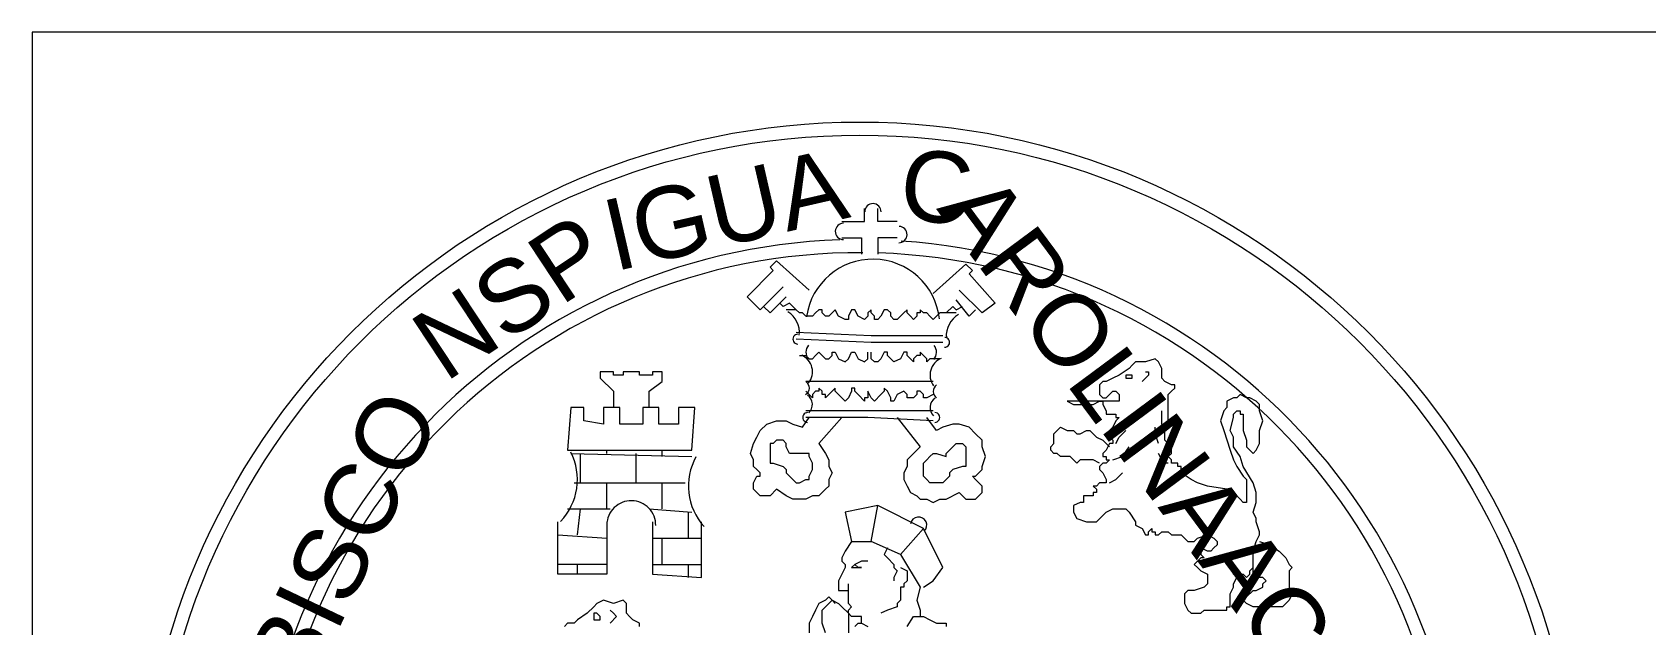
# Model space of a CAD drawing. Header units: millimetres. Extents: x -10 to 320, y -26 to 94.
# Drawn here: x 114.343 to 116.436, y -19.172 to -18.403 of the extents above; entities that cross this region are included whole.
import ezdxf

# ---------------------------------------------------------------- set-up
doc = ezdxf.new("R2010")
doc.units = ezdxf.units.MM
doc.header["$LTSCALE"] = 0.05
for name, color, linetype in [('PDF_0', 7, 'Continuous'), ('PDF_0.2', 7, 'Continuous'), ('PDF_COTAS', 7, 'Continuous'), ('PDF_Text', 7, 'Continuous')]:
    doc.layers.add(name, color=color, linetype=linetype)
doc.styles.add('PDF TimesNewRomanPSMT', font='arial.ttf')

msp = doc.modelspace()

# ---------------------------------------------------------------- linework, layer by layer
at = {"layer": 'PDF_0', "lineweight": 18}
msp.add_lwpolyline([(126.3408, -19.4024), (126.3408, -18.4034), (114.3433, -18.4034), (114.3433, -26.0565), (126.3408, -26.0565)], close=True, dxfattribs=at)
at = {"layer": 'PDF_0.2', "lineweight": 9}
for points in [[(115.3932, -18.6489), (115.4228, -18.6489), (115.4228, -18.632)], [(115.4652, -18.6489), (115.4398, -18.6489), (115.4398, -18.632)], [(115.3932, -18.6701), (115.4186, -18.6701), (115.4186, -18.6912)], [(115.4652, -18.6701), (115.4398, -18.6701), (115.4398, -18.6912)], [(115.3509, -18.7378), (115.3085, -18.6997)], [(115.5117, -18.742), (115.5541, -18.7039)], [(115.3043, -18.7124), (115.2704, -18.7463), (115.2874, -18.7632), (115.317, -18.7336)], [(115.5583, -18.7166), (115.5922, -18.7547), (115.5752, -18.7674), (115.5456, -18.7378)], [(115.2916, -18.759), (115.3001, -18.7674), (115.3212, -18.7463)], [(115.3339, -18.7632), (115.3255, -18.7547), (115.317, -18.759), (115.3128, -18.7547)], [(115.5414, -18.7674), (115.5329, -18.7674), (115.5287, -18.7674), (115.5202, -18.7674), (115.516, -18.7717), (115.5117, -18.7759), (115.5075, -18.7717), (115.5033, -18.7674), (115.499, -18.7674), (115.4948, -18.7632), (115.4948, -18.7674), (115.4906, -18.7674), (115.4906, -18.7717), (115.4863, -18.7759), (115.4821, -18.7717), (115.4779, -18.7674), (115.4779, -18.7632), (115.4736, -18.7674), (115.4694, -18.7717), (115.4652, -18.7759), (115.4609, -18.7759), (115.4567, -18.7717), (115.4567, -18.7674), (115.4525, -18.7632), (115.4482, -18.7632), (115.444, -18.7717), (115.4398, -18.7759), (115.4355, -18.7759), (115.4355, -18.7717), (115.4313, -18.7674), (115.4313, -18.7632), (115.4271, -18.7674), (115.4271, -18.7717), (115.4228, -18.7759), (115.4144, -18.7717), (115.4101, -18.7632), (115.4059, -18.7632), (115.4017, -18.7717), (115.4017, -18.7759), (115.3974, -18.7759), (115.389, -18.7717), (115.3847, -18.7632), (115.3805, -18.7674), (115.3763, -18.7717), (115.372, -18.7717), (115.3678, -18.7674), (115.3678, -18.7632), (115.3636, -18.7632), (115.3593, -18.7674), (115.3551, -18.7717), (115.3509, -18.7717), (115.3466, -18.7717), (115.3424, -18.7674), (115.3382, -18.7674), (115.3339, -18.7632), (115.3255, -18.7632), (115.3212, -18.7632)], [(115.5287, -18.7674), (115.5371, -18.759), (115.5414, -18.7632), (115.5498, -18.759)], [(115.5668, -18.7632), (115.5583, -18.7717), (115.5414, -18.7505)], [(115.5244, -18.7971), (115.4313, -18.7971), (115.3339, -18.7928)], [(115.5244, -18.8055), (115.4313, -18.8055), (115.3339, -18.8013)], [(115.3382, -18.8225), (115.3424, -18.8225), (115.3466, -18.8225), (115.3509, -18.8267), (115.3551, -18.8267), (115.3593, -18.8225), (115.3636, -18.8182), (115.3678, -18.8225), (115.372, -18.8267), (115.3763, -18.8267), (115.3805, -18.8225), (115.3805, -18.8182), (115.3847, -18.8182), (115.389, -18.8267), (115.3974, -18.8309), (115.4017, -18.8267), (115.4059, -18.8182), (115.4101, -18.8182), (115.4144, -18.8267), (115.4228, -18.8309), (115.4271, -18.8267), (115.4271, -18.8182)], [(115.5202, -18.8267), (115.516, -18.8267), (115.5117, -18.8267), (115.5075, -18.8267), (115.5033, -18.8309), (115.5033, -18.8267), (115.499, -18.8225), (115.4948, -18.8182), (115.4948, -18.8225), (115.4906, -18.8225), (115.4863, -18.8267), (115.4863, -18.8309), (115.4821, -18.8267), (115.4779, -18.8225), (115.4779, -18.8182), (115.4736, -18.8182), (115.4694, -18.8267), (115.4609, -18.8309), (115.4567, -18.8267), (115.4525, -18.8225), (115.4525, -18.8182), (115.4482, -18.8182), (115.444, -18.8267), (115.4398, -18.8309), (115.4355, -18.8309), (115.4313, -18.8267), (115.4313, -18.8182)], [(115.1434, -18.8902), (115.1434, -18.869), (115.1604, -18.8563), (115.1604, -18.8436), (115.1477, -18.8436), (115.1477, -18.8479), (115.1307, -18.8479), (115.1307, -18.8436), (115.1223, -18.8436), (115.1096, -18.8436), (115.1096, -18.8479), (115.0969, -18.8479), (115.0969, -18.8436), (115.0799, -18.8436), (115.0799, -18.8521), (115.0969, -18.869), (115.0969, -18.8902)], [(115.7869, -18.8436), (115.7911, -18.8436), (115.7911, -18.8479), (115.7827, -18.8563)], [(115.5117, -18.8733), (115.5033, -18.8775), (115.499, -18.8775), (115.499, -18.8733), (115.4948, -18.869), (115.4906, -18.869), (115.4906, -18.8733), (115.4863, -18.8775), (115.4821, -18.8775), (115.4779, -18.8775), (115.4779, -18.8733), (115.4736, -18.869), (115.4652, -18.8733), (115.4609, -18.8817), (115.4567, -18.8817), (115.4567, -18.8775), (115.4525, -18.869), (115.4482, -18.8648), (115.4482, -18.869), (115.444, -18.8733), (115.4355, -18.8817), (115.4313, -18.8775), (115.4271, -18.869), (115.4271, -18.8775), (115.4228, -18.8775), (115.4228, -18.8817), (115.4144, -18.8733), (115.4101, -18.869), (115.4101, -18.8648), (115.4059, -18.8648), (115.4059, -18.869), (115.4017, -18.8775), (115.3974, -18.8817), (115.389, -18.8733), (115.3847, -18.869), (115.3847, -18.8648), (115.3805, -18.869), (115.3763, -18.8733), (115.372, -18.8775), (115.372, -18.8733), (115.3678, -18.8733), (115.3678, -18.869), (115.3636, -18.8648), (115.3636, -18.869), (115.3593, -18.869), (115.3551, -18.8733), (115.3551, -18.8775), (115.3509, -18.8733), (115.3466, -18.869)], [(115.5117, -18.8944), (115.4271, -18.8944), (115.3466, -18.8944)], [(115.8081, -18.9114), (115.8081, -18.9029), (115.8081, -18.8944)], [(115.3932, -18.9029), (115.3636, -18.9368), (115.372, -18.9495), (115.3763, -18.9579), (115.3763, -18.9664), (115.3805, -18.9749), (115.3763, -18.9833), (115.3763, -18.9918), (115.372, -18.996), (115.3636, -19.0045), (115.3551, -19.0045), (115.3466, -19.0087), (115.3382, -19.0087), (115.3297, -19.0087), (115.3212, -19.0045), (115.3085, -18.996), (115.3001, -19.0045), (115.2916, -19.0045), (115.2874, -19.0045), (115.2831, -19.0003), (115.2789, -18.996), (115.2789, -18.9918), (115.2789, -18.9876), (115.2831, -18.9791), (115.2874, -18.9791), (115.2874, -18.9749), (115.2831, -18.9706), (115.2789, -18.9664), (115.2789, -18.9579), (115.2747, -18.9495), (115.2789, -18.9368), (115.2831, -18.9283), (115.2874, -18.9198), (115.2958, -18.9114), (115.3085, -18.9071), (115.3212, -18.9071), (115.3297, -18.9114), (115.3424, -18.9156), (115.3509, -18.9029)], [(115.5117, -18.9071), (115.4271, -18.9029), (115.3466, -18.9029)], [(115.4652, -18.9029), (115.4948, -18.941), (115.4821, -18.9537), (115.4779, -18.9579), (115.4779, -18.9664), (115.4736, -18.9749), (115.4736, -18.9833), (115.4779, -18.9918), (115.4821, -19.0003), (115.4906, -19.0045), (115.4948, -19.0087), (115.5033, -19.0087), (115.5117, -19.013), (115.5202, -19.0087), (115.5287, -19.0087), (115.5456, -19.0003), (115.5541, -19.0087), (115.5583, -19.0087), (115.5668, -19.0087), (115.571, -19.0045), (115.5752, -19.0003), (115.5752, -18.996), (115.5752, -18.9918), (115.571, -18.9876), (115.5668, -18.9833), (115.5625, -18.9791), (115.5668, -18.9791), (115.571, -18.9749), (115.5752, -18.9706), (115.5752, -18.9664), (115.5795, -18.9537), (115.5752, -18.941), (115.5752, -18.9325), (115.5668, -18.9241), (115.5583, -18.9156), (115.5456, -18.9114), (115.5371, -18.9114), (115.5244, -18.9156), (115.516, -18.9198), (115.5033, -18.9029)], [(115.7276, -18.9622), (115.7192, -18.9579), (115.7149, -18.9579), (115.7065, -18.9579), (115.7022, -18.9579), (115.698, -18.9622), (115.6895, -18.9537), (115.6768, -18.9537), (115.6726, -18.9495), (115.6684, -18.9495), (115.6641, -18.9452), (115.6641, -18.941), (115.6684, -18.9368), (115.6684, -18.9283), (115.6684, -18.9241), (115.6726, -18.9198), (115.6768, -18.9156), (115.6853, -18.9198), (115.6938, -18.9198), (115.698, -18.9241), (115.7022, -18.9241), (115.7107, -18.9198), (115.7149, -18.9198), (115.7234, -18.9283), (115.7319, -18.9325), (115.7361, -18.9368), (115.7403, -18.941)], [(115.8038, -18.9368), (115.7996, -18.9241), (115.7996, -18.9156)], [(115.7488, -18.9368), (115.753, -18.9283), (115.7615, -18.9198)], [(115.0418, -18.9495), (115.1985, -18.9537)], [(115.0545, -18.9876), (115.0545, -18.9495)], [(115.0884, -18.9495), (115.0884, -18.9452)], [(115.1265, -18.9876), (115.1265, -18.9495)], [(115.1604, -18.9537), (115.1604, -18.9452)], [(115.1985, -18.9537), (115.1985, -18.9537)], [(115.7446, -18.9579), (115.7573, -18.9537), (115.7657, -18.941)], [(115.8165, -18.9622), (115.8123, -18.9622), (115.8081, -18.9579), (115.8038, -18.9495)], [(115.7403, -18.9876), (115.7488, -18.9833), (115.7573, -18.9749)], [(115.0461, -18.9876), (115.19, -18.9876)], [(115.0884, -19.0214), (115.0884, -18.9876)], [(115.1604, -19.0214), (115.1604, -18.9876)], [(115.499, -19.0468), (115.4398, -19.0172), (115.3974, -19.0257), (115.4059, -19.0638), (115.4313, -19.0638)], [(115.4694, -19.0807), (115.4313, -19.0638), (115.4398, -19.0172)], [(115.0884, -19.0384), (115.0884, -19.1061), (115.0249, -19.1061), (115.0249, -19.0384)], [(115.0376, -19.0214), (115.0926, -19.0214)], [(115.0503, -19.0553), (115.0545, -19.0214)], [(115.1434, -19.0214), (115.1985, -19.0257)], [(115.1477, -19.0384), (115.1477, -19.1061), (115.2112, -19.1103), (115.2112, -19.0384)], [(115.1942, -19.0595), (115.1942, -19.0257)], [(115.0249, -19.0553), (115.0884, -19.0595), (115.0884, -19.0934), (115.0249, -19.0934)], [(115.1477, -19.0595), (115.2112, -19.0595)], [(115.1604, -19.0934), (115.1604, -19.0595)], [(115.499, -19.123), (115.5117, -19.1146), (115.5244, -19.0976), (115.499, -19.0468), (115.4694, -19.0807), (115.4948, -19.123), (115.4906, -19.14), (115.4948, -19.1527), (115.4948, -19.1611)], [(115.4059, -19.0638), (115.3974, -19.0765), (115.3932, -19.0849), (115.3932, -19.0892), (115.3974, -19.0934), (115.3974, -19.0976), (115.3932, -19.1061), (115.389, -19.1146), (115.389, -19.1188), (115.389, -19.123), (115.389, -19.1273), (115.3932, -19.1273), (115.3974, -19.1273), (115.4017, -19.1273), (115.4017, -19.123), (115.4017, -19.1188)], [(115.4525, -19.0722), (115.4482, -19.0807), (115.4525, -19.0849), (115.4609, -19.0934), (115.4609, -19.0976), (115.4652, -19.1019), (115.4609, -19.1103), (115.4609, -19.1146)], [(115.9351, -19.0638), (115.9478, -19.068), (115.9605, -19.0765), (115.9647, -19.0807), (115.9689, -19.0849), (115.9732, -19.0934), (115.9774, -19.0976), (115.9732, -19.1019), (115.9732, -19.1061), (115.9732, -19.1103), (115.9732, -19.1188), (115.9732, -19.123), (115.9774, -19.1315), (115.9732, -19.14), (115.9689, -19.1442), (115.9647, -19.1484), (115.9351, -19.1484), (115.9266, -19.1484), (115.9181, -19.1442), (115.9139, -19.14), (115.9181, -19.1357), (115.9266, -19.1273), (115.9308, -19.1273), (115.9393, -19.123), (115.9393, -19.1188), (115.9435, -19.1146), (115.9393, -19.1103), (115.9351, -19.1103), (115.9308, -19.1103), (115.9266, -19.1061), (115.9266, -19.1019), (115.9266, -19.0976)], [(115.0503, -19.1061), (115.0503, -19.0934)], [(115.1477, -19.0934), (115.2112, -19.0934)], [(115.1942, -19.1103), (115.1942, -19.0934)], [(115.4271, -19.0892), (115.4186, -19.0892), (115.4101, -19.0934), (115.4059, -19.0976), (115.4101, -19.0976), (115.4144, -19.0976), (115.4186, -19.0976), (115.4144, -19.0976), (115.4101, -19.0934)], [(115.4694, -19.0976), (115.4779, -19.1019), (115.4779, -19.1146), (115.4736, -19.1188), (115.4736, -19.123), (115.4694, -19.123), (115.4694, -19.1315), (115.4694, -19.1357), (115.4694, -19.14), (115.4652, -19.1442), (115.4652, -19.1484), (115.4525, -19.1527), (115.444, -19.1569)], [(115.1307, -19.1738), (115.1307, -19.1696), (115.1223, -19.1654), (115.118, -19.1611), (115.1138, -19.1569), (115.1138, -19.1484), (115.1138, -19.1442), (115.1096, -19.14), (115.0969, -19.1442), (115.0842, -19.14), (115.0757, -19.1442), (115.0715, -19.1484), (115.063, -19.1569), (115.0503, -19.1654), (115.0461, -19.1696), (115.0418, -19.1696), (115.0376, -19.1696), (115.0334, -19.1738)], [(115.3847, -19.1442), (115.3805, -19.14), (115.3763, -19.1357), (115.372, -19.14), (115.3636, -19.1442), (115.3593, -19.1527), (115.3551, -19.1611), (115.3509, -19.1696), (115.3509, -19.1823)], [(115.372, -19.1823), (115.3678, -19.1696), (115.3678, -19.1569), (115.3678, -19.1527), (115.372, -19.1484), (115.3763, -19.1442), (115.3805, -19.14), (115.389, -19.1442), (115.3932, -19.1484), (115.4017, -19.1569), (115.4017, -19.1696), (115.4017, -19.1823)], [(115.4186, -19.1696), (115.4186, -19.1611), (115.4144, -19.1611), (115.4101, -19.1611), (115.4059, -19.1611), (115.4017, -19.1569), (115.4017, -19.1527), (115.4059, -19.1484), (115.4017, -19.1442), (115.4017, -19.14), (115.4017, -19.1357), (115.4017, -19.1315), (115.4017, -19.1273)], [(115.0926, -19.1527), (115.0969, -19.1569), (115.1011, -19.1611), (115.0926, -19.1696)], [(115.4779, -19.1738), (115.4863, -19.1611), (115.4948, -19.1611), (115.499, -19.1611), (115.5075, -19.1654), (115.516, -19.1696), (115.5202, -19.1696), (115.5244, -19.1696), (115.5287, -19.1696), (115.5287, -19.1738)], [(115.4101, -19.1738), (115.4144, -19.1696), (115.4186, -19.1696), (115.4271, -19.1738)]]:
    msp.add_lwpolyline(points, dxfattribs=at)
at = {"layer": 'PDF_0.2', "lineweight": 18}
for points in [[(115.3085, -18.6997), (115.3001, -18.7082), (115.3043, -18.7124)], [(115.5541, -18.7039), (115.5625, -18.7124), (115.5583, -18.7166)]]:
    msp.add_lwpolyline(points, dxfattribs=at)
at = {"layer": 'PDF_0.2', "lineweight": 9}
for points in [[(115.5198, -18.7751, 0.378409), (115.4349, -18.6976, 0.378409), (115.3475, -18.7723)], [(115.5117, -18.8563), (115.4271, -18.8563), (115.3466, -18.8563, -0.495868), (115.3463, -18.8736)], [(115.1519, -19.0431, 0.414214), (115.1207, -19.0109, 0.414214), (115.0884, -19.0421)]]:
    msp.add_lwpolyline(points, format="xyb", dxfattribs=at)
for points in [[(115.8589, -19.1569), (115.8631, -19.1527), (115.8716, -19.1527), (115.8843, -19.1527), (115.8927, -19.1527), (115.8927, -19.1484), (115.897, -19.1484), (115.897, -19.14), (115.897, -19.1357), (115.897, -19.1315), (115.9012, -19.123), (115.9012, -19.1188), (115.9054, -19.1103), (115.9012, -19.1061), (115.9012, -19.1019), (115.9054, -19.1019), (115.9097, -19.1061), (115.9139, -19.1061), (115.9181, -19.1103), (115.9224, -19.1061), (115.9224, -19.1019), (115.9266, -19.0976), (115.9266, -19.0934), (115.9266, -19.0892), (115.9266, -19.0807), (115.9266, -19.0765), (115.9308, -19.0638), (115.9351, -19.0553), (115.9351, -19.0511), (115.9308, -19.0384), (115.9308, -19.0341), (115.9266, -19.0257), (115.9308, -19.013), (115.9308, -19.0003), (115.9266, -18.9876), (115.9139, -18.9664), (115.9097, -18.9537), (115.9012, -18.941), (115.9012, -18.9283), (115.897, -18.9198), (115.9012, -18.9029), (115.9012, -18.8987), (115.9054, -18.8944), (115.9097, -18.8944), (115.9097, -18.8987), (115.9139, -18.8987), (115.9139, -18.9071), (115.9139, -18.9114), (115.9139, -18.9198), (115.9181, -18.9325), (115.9181, -18.941), (115.9224, -18.9452), (115.9266, -18.9495), (115.9308, -18.9452), (115.9351, -18.9368), (115.9351, -18.9325), (115.9351, -18.9198), (115.9393, -18.9071), (115.9351, -18.8944), (115.9351, -18.886), (115.9308, -18.8817), (115.9224, -18.8775), (115.9181, -18.8775), (115.9097, -18.8733), (115.9054, -18.8775), (115.9012, -18.8775), (115.8927, -18.8817), (115.8927, -18.8902), (115.8885, -18.8944), (115.8843, -18.9071), (115.8885, -18.9198), (115.897, -18.9452), (115.9012, -18.9579), (115.9054, -18.9664), (115.9139, -18.9791), (115.9181, -18.9833), (115.9181, -18.9918), (115.9181, -19.0045), (115.9181, -19.013), (115.9139, -19.013), (115.9097, -19.0087), (115.9054, -19.0045), (115.9012, -19.0003), (115.8927, -18.996), (115.8673, -18.9918), (115.8546, -18.9876), (115.8462, -18.9833), (115.8335, -18.9749), (115.8335, -18.9706), (115.8335, -18.9664), (115.8292, -18.9664), (115.8292, -18.9622), (115.8208, -18.9622), (115.8208, -18.9579), (115.8165, -18.9537), (115.8208, -18.9495), (115.8208, -18.9452), (115.8208, -18.941), (115.8123, -18.9325), (115.8123, -18.9241), (115.8123, -18.9198), (115.8165, -18.9071), (115.8165, -18.8944), (115.8165, -18.8817), (115.8165, -18.8733), (115.8208, -18.869), (115.825, -18.8648), (115.825, -18.8606), (115.8208, -18.8606), (115.8123, -18.8563), (115.8081, -18.8521), (115.8081, -18.8436), (115.8081, -18.8394), (115.8038, -18.8309), (115.7996, -18.8267), (115.7869, -18.8309), (115.7742, -18.8309), (115.77, -18.8352), (115.7657, -18.8394), (115.753, -18.8479), (115.7446, -18.8521), (115.7361, -18.8563), (115.7319, -18.8563), (115.7276, -18.8606), (115.7276, -18.8648), (115.7276, -18.869), (115.7276, -18.8733), (115.7319, -18.8775), (115.7361, -18.8775), (115.7403, -18.8733), (115.7446, -18.869), (115.7488, -18.869), (115.753, -18.8733), (115.753, -18.8775), (115.753, -18.8817), (115.7488, -18.8817), (115.7403, -18.8817), (115.7361, -18.8817), (115.7319, -18.8817), (115.7319, -18.886), (115.7361, -18.8944), (115.7361, -18.8987), (115.7446, -18.8987), (115.7488, -18.8987), (115.7488, -18.9029), (115.753, -18.9029), (115.7488, -18.9071), (115.7446, -18.9156), (115.7403, -18.9198), (115.7361, -18.9241), (115.7361, -18.9283), (115.7403, -18.9283), (115.7446, -18.9325), (115.7446, -18.9368), (115.7403, -18.9368), (115.7361, -18.9452), (115.7319, -18.9495), (115.7319, -18.9537), (115.7361, -18.9537), (115.7361, -18.9579), (115.7403, -18.9579), (115.7361, -18.9622), (115.7319, -18.9622), (115.7276, -18.9664), (115.7276, -18.9706), (115.7319, -18.9749), (115.7361, -18.9833), (115.7361, -18.9876), (115.7319, -18.9876), (115.7276, -18.9876), (115.7234, -18.9918), (115.7192, -18.9918), (115.7234, -18.996), (115.7234, -19.0003), (115.7192, -19.0003), (115.7192, -19.0045), (115.7149, -19.0045), (115.7107, -19.0045), (115.7065, -19.0045), (115.7065, -19.013), (115.7022, -19.013), (115.6938, -19.0172), (115.6938, -19.0214), (115.6938, -19.0257), (115.698, -19.0341), (115.7107, -19.0384), (115.7192, -19.0384), (115.7234, -19.0384), (115.7319, -19.0299), (115.7361, -19.0257), (115.7446, -19.0214), (115.7573, -19.0214), (115.7615, -19.0214), (115.7657, -19.0257), (115.7742, -19.0384), (115.7742, -19.0426), (115.7827, -19.0468), (115.7869, -19.0553), (115.7911, -19.0553), (115.7911, -19.0511), (115.7954, -19.0468), (115.7954, -19.0511), (115.7996, -19.0511), (115.7996, -19.0553), (115.8038, -19.0553), (115.8081, -19.0511), (115.8123, -19.0511), (115.8165, -19.0511), (115.8208, -19.0553), (115.825, -19.0553), (115.8292, -19.0553), (115.8335, -19.0553), (115.8377, -19.0595), (115.8419, -19.0638), (115.8504, -19.0638), (115.8546, -19.0595), (115.8673, -19.0553), (115.8758, -19.0595), (115.88, -19.0638), (115.88, -19.068), (115.8758, -19.0722), (115.8716, -19.0765), (115.8673, -19.0765), (115.8589, -19.0722), (115.8589, -19.0765), (115.8589, -19.0807), (115.8631, -19.0849), (115.8589, -19.0849), (115.8546, -19.0892), (115.8504, -19.0934), (115.8546, -19.0976), (115.8589, -19.1019), (115.8673, -19.1061), (115.8673, -19.1103), (115.8673, -19.1188), (115.8631, -19.123), (115.8504, -19.1273), (115.8419, -19.1273), (115.8377, -19.1315), (115.8377, -19.14), (115.8377, -19.1442), (115.8419, -19.1527), (115.8462, -19.1569), (115.8546, -19.1569)], [(115.7615, -18.8479), (115.7615, -18.8521), (115.7657, -18.8521), (115.77, -18.8521), (115.77, -18.8479), (115.7657, -18.8479)], [(115.118, -18.9114), (115.1053, -18.9114), (115.1053, -18.8902), (115.0842, -18.8902), (115.0842, -18.9114), (115.0588, -18.9071), (115.0588, -18.8902), (115.0418, -18.8902), (115.0376, -18.9452), (115.1985, -18.9452), (115.2027, -18.8902), (115.1815, -18.8902), (115.1815, -18.9114), (115.1561, -18.9114), (115.1561, -18.8902), (115.135, -18.8902), (115.135, -18.9114)], [(115.7276, -18.8817), (115.7065, -18.8817), (115.698, -18.8817), (115.6895, -18.8817), (115.6853, -18.8817), (115.6938, -18.886), (115.698, -18.886), (115.7107, -18.886), (115.7192, -18.886), (115.7276, -18.8817), (115.7319, -18.8817)], [(115.3043, -18.9368), (115.3001, -18.9368), (115.3001, -18.9452), (115.3001, -18.9579), (115.3001, -18.9622), (115.3043, -18.9622), (115.317, -18.9664), (115.3212, -18.9706), (115.3212, -18.9749), (115.3255, -18.9791), (115.3297, -18.9833), (115.3339, -18.9876), (115.3382, -18.9876), (115.3466, -18.9833), (115.3509, -18.9833), (115.3509, -18.9791), (115.3551, -18.9706), (115.3551, -18.9622), (115.3509, -18.9537), (115.3509, -18.9495), (115.3466, -18.9495), (115.3382, -18.9495), (115.3297, -18.9495), (115.3255, -18.9495), (115.3212, -18.941), (115.3212, -18.9368), (115.317, -18.9325), (115.3085, -18.9325)], [(115.5498, -18.9368), (115.5541, -18.941), (115.5541, -18.9495), (115.5541, -18.9622), (115.5541, -18.9664), (115.5498, -18.9664), (115.5371, -18.9706), (115.5329, -18.9749), (115.5329, -18.9791), (115.5287, -18.9833), (115.5244, -18.9876), (115.5202, -18.9876), (115.5117, -18.9876), (115.5075, -18.9876), (115.5033, -18.9833), (115.499, -18.9791), (115.499, -18.9749), (115.499, -18.9622), (115.5033, -18.9579), (115.5075, -18.9537), (115.5117, -18.9495), (115.516, -18.9495), (115.5287, -18.9537), (115.5287, -18.9495), (115.5329, -18.9452), (115.5371, -18.941), (115.5414, -18.9368), (115.5456, -18.9368)], [(115.0715, -19.1611), (115.0715, -19.1654), (115.0757, -19.1654), (115.0799, -19.1654), (115.0799, -19.1611), (115.0757, -19.1569), (115.0715, -19.1569)]]:
    msp.add_lwpolyline(points, close=True, dxfattribs=at)
msp.add_circle((115.4165, -19.4533), 0.9335, dxfattribs=at)
at = {"layer": 'PDF_0.2', "lineweight": 18}
msp.add_circle((115.4165, -19.4533), 0.9165, dxfattribs=at)
at = {"layer": 'PDF_0.2', "lineweight": 9}
for centre, radius, start, end in [((115.4335, -18.6362), 0.0106, 359.0747, 179.0746), ((115.3954, -18.6616), 0.0106, 89.0747, 269.0746), ((115.4673, -18.6658), 0.0106, 269.0747, 89.0746), ((115.4165, -19.4533), 0.7641, 89.7009, 88.2012), ((115.3065, -18.7928), 0.0318, 353.9057, 58.1097), ((115.5605, -18.7971), 0.0318, 120.0396, 184.2437), ((115.3361, -18.8013), 0.00635, 89.0745, 269.0748), ((115.3615, -18.8182), 0.0148, 141.5177, 218.2738), ((115.5012, -18.8182), 0.0148, 319.8755, 36.6316), ((115.5266, -18.8055), 0.00635, 269.0745, 89.0748), ((115.3319, -18.8436), 0.0233, 321.5948, 66.3495), ((115.5309, -18.8479), 0.0233, 111.7998, 216.5545), ((115.3403, -18.886), 0.0148, 312.284, 54.9127), ((115.5224, -18.869), 0.0106, 128.395, 233.8964), ((115.5224, -18.8902), 0.0148, 123.2367, 225.8653), ((115.3488, -18.9029), 0.00635, 89.0745, 269.0748), ((115.5139, -18.9029), 0.00635, 269.0745, 89.0748), ((114.972, -18.9834), 0.0783, 316.0412, 27.0843), ((115.2726, -18.9918), 0.0783, 151.065, 222.1081), ((115.4928, -19.0426), 0.0106, 312.6191, 169.8024)]:
    msp.add_arc(centre, radius, start, end, dxfattribs=at)
at = {"layer": 'PDF_0.2', "lineweight": 18}
msp.add_arc((115.4165, -19.4533), 0.7811, 91.8926, 86.0424, dxfattribs=at)
at = {"layer": 'PDF_COTAS', "lineweight": 18}
msp.add_lwpolyline([(114.3433, -18.4034), (114.3433, -23.9026)], dxfattribs=at)

# ---------------------------------------------------------------- texts
at = {"layer": 'PDF_Text', "attachment_point": 4, "style": 'PDF TimesNewRomanPSMT'}
for s, insert, char_height, rotation in [('IGUA', (115.0876, -18.6693), 0.09267, 12.9422), ('C', (115.4699, -18.5998), 0.0921, 354.2879), ('AROLINAACADEMIA', (115.5519, -18.605), 0.092668, 306.5708), ('NSP', (114.8534, -18.8202), 0.09267, 33.4505), ('ORBISCO', (114.5758, -19.4173), 0.09267, 64.491)]:
    msp.add_mtext(s, dxfattribs=dict(at, insert=insert, char_height=char_height, rotation=rotation))

doc.saveas('drawing.dxf')
